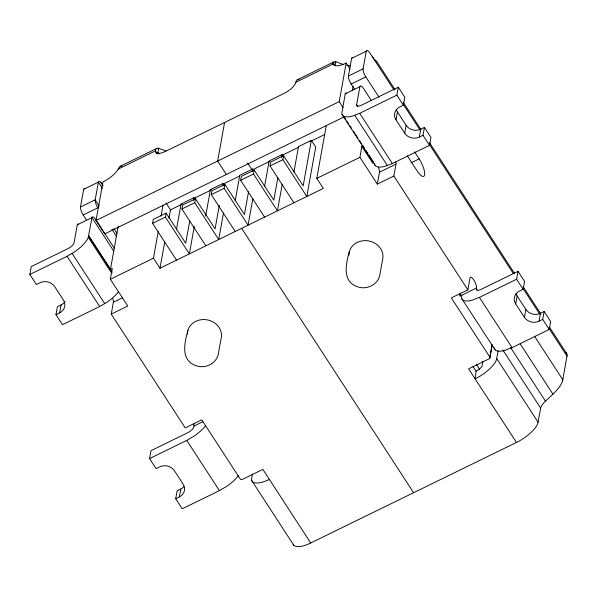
<?xml version="1.0" encoding="UTF-8"?>
<svg xmlns="http://www.w3.org/2000/svg" width="597" height="597" viewBox="0 0 597 597"><rect width="100%" height="100%" fill="white"/><g stroke="black" fill="none" stroke-linecap="round" stroke-linejoin="round"><path stroke-width="0.9" d="M343.768 117.072L104.744 233.875L96.035 220.487L102.975 181.906A17.126 6.186 -33 0 0 118.213 169.108L155.429 150.862A12.843 4.642 -33 0 0 165.369 151.414L283.776 93.557A12.843 4.642 -33 0 0 295.858 82.237L333.036 64.066L333.156 62.7L335.089 65.67L335.798 61.73L343.096 64.431M293.157 544.285A23.589 8.522 -33 0 0 308.604 544.016L518.681 441.362A23.589 8.522 -33 0 0 537.778 423.474L540.666 408.132A15.507 5.604 -33 0 1 542.166 404.893L542.606 404.288A15.507 5.604 -33 0 1 545.471 401.162L554.128 393.013A32.641 11.791 -33 0 0 562.628 380.692L567.15 355.096A23.589 8.522 -33 0 0 565.337 352.305M482.913 361.185L482.13 365.558A6.425 2.321 -33 0 1 476.093 371.215L475.145 378.894L477.324 377.759A23.589 8.522 -33 0 0 496.413 359.872L498.197 350.7M118.654 291.53A23.589 8.522 -33 0 1 107.087 302.164L99.684 306.522L62.506 324.693L55.969 314.649L59.64 312.858A10.709 9.455 10.2 0 0 63.379 300.007L54.67 286.612A10.709 9.455 10.2 0 0 40.051 282.732L36.38 284.523L29.85 274.478L31.275 266.568L67.976 248.636A6.425 2.321 -33 0 0 74.013 242.972L77.289 224.793L91.968 217.614A6.425 1.925 64 0 1 95.766 219.666L114.273 248.121M55.969 314.649L57.394 306.739L61.066 304.94A10.709 9.455 10.2 0 0 64.924 301.582M59.64 312.858L61.066 304.94M86.266 219.659L83.222 214.972A6.425 1.925 64 0 1 80.491 206.98L83.677 189.294L98.356 182.122A6.425 1.925 64 0 1 100.453 182.063L100.871 182.481A6.41 2.291 65.5 0 1 102.184 184.16L103.057 185.503M29.85 274.478L67.036 256.314L74.438 251.956A23.589 8.522 -33 0 0 88.296 237.293L91.968 217.614L113.736 251.091M310.753 543.039L262.859 469.391L241.867 479.652L240.412 479.264L201.771 419.848L185.257 427.915L111.243 314.112L127.758 306.037L110.341 279.262L112.296 268.381L110.467 269.277L118.213 226.211M111.243 314.112L113.378 302.239A6.425 1.925 64 0 0 112.796 298.672M158.929 153.951L157.929 152.407L158.668 148.287L165.966 150.989M176.511 260.158L152.563 223.338L153.28 219.383L166.123 213.107L185.719 243.233L189.809 220.48M326.305 125.482L316.791 178.376L323.32 188.421L159.996 268.232L153.466 258.188L158.227 231.74M161.011 216.233L162.981 205.293M194.301 226.405L189.361 253.882L165.414 217.062L166.123 213.107M159.996 268.232L164.757 241.785M169.018 218.069L170.496 209.86L165.981 202.913M176.473 229.487L181.055 204.002L193.906 197.726L194.868 199.211M205.875 245.807L181.928 208.987L182.637 205.032L195.488 198.756L215.077 228.882L219.338 205.219M193.413 200.45L193.906 197.726M223.502 212.972L218.718 239.531L194.771 202.711L195.488 198.756M238.382 475.63A23.589 8.522 -33 0 1 226.815 486.264L219.412 490.622L182.227 508.793L175.697 498.756L179.369 496.958A10.709 9.455 10.2 0 0 183.1 484.107L174.399 470.72A10.709 9.455 10.2 0 0 159.78 466.832L156.108 468.63L149.578 458.586L151.004 450.668L187.704 432.735A6.425 2.321 -33 0 0 193.741 427.079L193.921 426.086A6.425 1.925 64 0 0 193.749 423.93M205.674 216.047L210.42 189.652L223.263 183.376L224.233 184.861M235.233 231.464L211.293 194.644L212.002 190.682L224.845 184.406L244.442 214.532L248.531 191.779M224.576 122.482L217.629 161.063L226.338 174.458M187.913 330.335C184.324 343.327 180.13 361.334 197.308 366.103C205.764 368.498 215.793 363.648 218.144 354.946L220.987 339.118A17.126 15.126 10.2 0 0 206.48 319.738A17.126 15.126 10.2 0 0 187.383 334.245M222.778 186.107L223.263 183.376M252.859 198.622L248.083 225.188L224.136 188.368L224.845 184.406M175.697 498.756L177.122 490.838L180.794 489.047A10.709 9.455 10.2 0 0 183.891 486.689M179.369 496.958L180.794 489.047M235.196 200.786L239.785 175.302L252.628 169.026L253.598 170.518M264.598 217.114L240.651 180.294L241.367 176.339L254.21 170.063L273.799 200.189L277.896 177.436M252.135 171.757L252.628 169.026M282.224 184.272L277.441 210.838L253.494 174.018L254.21 170.063M264.561 186.443L269.143 160.959L281.985 154.683L283.441 156.914M293.955 202.764L270.016 165.944L270.725 161.988L283.568 155.713L303.164 185.839L311.35 140.332L298.507 146.608L293.918 172.093M281.5 157.414L281.985 154.683M311.35 140.332L315.701 147.026L306.806 196.488L282.859 159.668L283.568 155.713M252.389 474.033L251.531 479.54A23.589 8.522 -33 0 0 267.247 480.413L269.389 479.436M343.096 107.602L339.23 101.647L346.17 63.066A17.126 6.186 -33 0 1 333.044 64.133M359.894 86.692L345.208 93.871L341.827 113.408A23.589 8.522 -33 0 0 352.573 116.042L359.685 113.303L396.871 95.132L398.289 87.222L361.588 105.154A6.425 2.321 -33 0 1 356.618 104.878L359.894 86.692A6.425 1.925 64 0 1 363.692 88.744L371.312 100.46M354.648 89.431L351.148 84.05A6.425 1.925 64 0 1 348.417 76.058L351.596 58.372A6.425 1.925 64 0 1 352.596 57.603M352.297 90.811L353.103 86.326M379.035 97.184L365.827 76.879A6.425 1.925 64 0 1 363.095 68.886L366.274 51.2A6.425 1.925 64 0 1 370.08 53.252L394.072 90.147M395.811 161.981A6.425 1.925 64 0 1 395.983 164.138L393.841 176.011L377.326 184.085L359.916 157.302L361.872 146.422L363.095 145.825M349.402 251.419C345.812 264.411 341.618 282.426 358.797 287.187C367.252 289.582 377.282 284.732 379.632 276.038L382.476 260.21A17.126 15.126 10.2 0 0 367.968 240.822A17.126 15.126 10.2 0 0 348.872 255.329M377.326 184.085L379.468 172.212A6.425 1.925 64 0 0 378.297 167.13M397.415 111.908L406.124 125.295A10.709 9.455 10.2 0 0 420.743 129.183L424.415 127.392L422.989 135.303L419.318 137.094A10.709 9.455 10.2 0 1 404.706 133.213L395.998 119.825L397.415 111.908A10.709 9.455 10.2 0 1 396.326 109.587M395.998 119.825A10.709 9.455 10.2 0 1 399.729 106.967L403.4 105.176L404.826 97.266L398.289 87.222M404.706 133.213L406.124 125.295M419.318 137.094L420.743 129.183M374.476 163.615A23.589 8.522 -33 0 0 385.229 166.25L392.341 163.518L429.519 145.347L430.944 137.429L424.415 127.392M516.509 442.489L468.615 368.849L489.607 358.596L489.98 357.305L451.339 297.896L467.854 289.821L469.996 277.948A6.425 1.925 64 0 1 473.794 280A6.425 1.925 64 0 1 476.525 287.993L460.011 296.06L460.324 294.306M461.847 295.164L461.548 297.507A23.589 8.522 -33 0 0 472.302 300.142L479.413 297.41L516.592 279.239L518.017 271.322L481.316 289.261A6.425 2.321 -33 0 1 476.346 288.985L476.525 287.993M489.607 358.596L492.032 345.103M489.98 357.305L492.249 344.715M517.144 296.015L525.853 309.403A10.709 9.455 10.2 0 0 540.472 313.283L544.143 311.492L542.718 319.41L539.046 321.201A10.709 9.455 10.2 0 1 524.427 317.313L515.726 303.925L517.144 296.015A10.709 9.455 10.2 0 1 516.047 293.694M515.726 303.925A10.709 9.455 10.2 0 1 519.457 291.075L523.129 289.284L524.547 281.366L518.017 271.322M524.427 317.313L525.853 309.403M539.046 321.201L540.472 313.283M494.204 347.723A23.589 8.522 -33 0 0 504.958 350.349L512.069 347.618L549.247 329.447L550.673 321.537L544.143 311.492M118.728 168.794L120.236 166.287L156.936 148.347M332.559 64.304L333.387 62.312L335.798 61.73M118.243 169.033L119.325 167.19M149.578 458.586L186.757 440.414L194.159 436.056A23.589 8.522 -33 0 0 205.734 425.422M297.366 79.729L334.066 61.789M351.596 58.372L366.274 51.2M80.491 206.98L95.169 199.808L98.356 182.122L102.4 188.353M348.417 76.058L363.095 68.886M83.222 214.972L97.901 207.801A6.425 1.925 64 0 1 95.169 199.808L99.221 206.04M351.148 84.05L365.827 76.879M96.035 220.487L339.23 101.647M170.496 209.86L182.167 204.159M193.831 198.458L211.331 189.913M222.994 184.212L239.658 176.063M269.657 161.406L252.158 169.958L247.636 163.003M281.321 155.705L298.821 147.153M309.656 141.862L324.656 134.534M152.563 223.338L165.414 217.062M181.928 208.987L194.771 202.711M211.293 194.644L224.136 188.368M240.651 180.294L253.494 174.018M270.016 165.944L282.859 159.668M110.341 279.262L153.466 258.188M316.791 178.376L359.916 157.302M113.378 302.239L122.46 297.799M379.468 172.212L395.983 164.138M411.005 162.869L419.161 158.884L414.587 151.854M193.921 426.086L202.89 421.706M120.236 166.287L122.049 166.235M350.484 65.774L346.917 65.416M299.097 79.662L298.202 79.535A21.41 6.418 64 0 0 295.858 82.237M158.668 148.287L157.772 148.153A21.41 6.418 64 0 0 155.429 150.862L157.362 153.839M375.826 61.036L376.729 61.551L375.05 60.051A11.507 2.776 62.5 0 1 372.252 56.603M376.647 61.416L394.983 89.61M403.109 102.109L420.9 129.467M429.407 142.541L514.636 273.598M523.069 286.575L540.86 313.932M549.501 327.216L566.889 353.946M403.206 104.191L419.945 129.937M429.586 144.758L513.301 273.486M522.942 288.314L539.688 314.059M548.815 328.104L567.083 356.185M396.871 95.132L403.4 105.176M422.989 135.303L429.519 145.347M516.592 279.239L523.129 289.284M542.718 319.41L549.247 329.447M534.584 336.372L562.829 379.811M407.37 155.914L417.027 170.757A12.843 3.851 64 0 0 424.624 174.861A12.843 3.851 64 0 0 419.161 158.884M346.17 63.066L350.036 69.021M520.144 343.76L552.934 394.169M356.618 104.878L357.625 106.423M476.346 288.985L477.354 290.53M359.685 113.303L392.341 163.518M479.413 297.41L512.069 347.618M510.666 347.648L545.471 401.162M354.737 115.355L387.386 165.563M393.841 176.011L467.854 289.821M502.831 349.961L540.666 408.132M343.835 116.497L345.842 119.587M346.85 121.131L348.357 123.445M349.864 125.766L351.372 128.086M353.379 131.176L357.901 138.123M359.409 140.444L361.416 143.534M362.424 145.078L364.431 148.168M365.939 150.481L367.946 153.571M368.953 155.116L373.468 162.071M342.088 114.549L375.349 165.697M461.817 298.657L495.077 349.797M361.872 146.422L372.759 163.16M496.764 358.64L538.128 422.236M476.421 364.431L479.458 369.103M473.078 366.58L476.093 371.215M241.658 228.323L413.631 492.764M100.781 182.398L102.818 185.525M113.9 228.614L116.937 233.285M111.908 229.33L116.408 236.248M251.792 480.682L293.761 545.218M88.699 235.8L110.467 269.277M88.557 235.867L112.161 272.18M88.296 237.293L111.908 273.598M72.133 253.456L104.781 303.664M67.036 256.314L99.684 306.522M186.757 440.414L219.412 490.622M459.839 293.903A6.425 1.925 64 0 1 460.011 296.06M345.208 93.871A6.425 1.925 64 0 1 346.544 93.236M158.742 153.548A17.126 15.126 10.2 0 1 157.929 152.407M77.289 224.793A6.425 1.925 64 0 1 78.617 224.159M83.677 189.294A6.425 1.925 64 0 1 85.005 188.667"/></g></svg>
